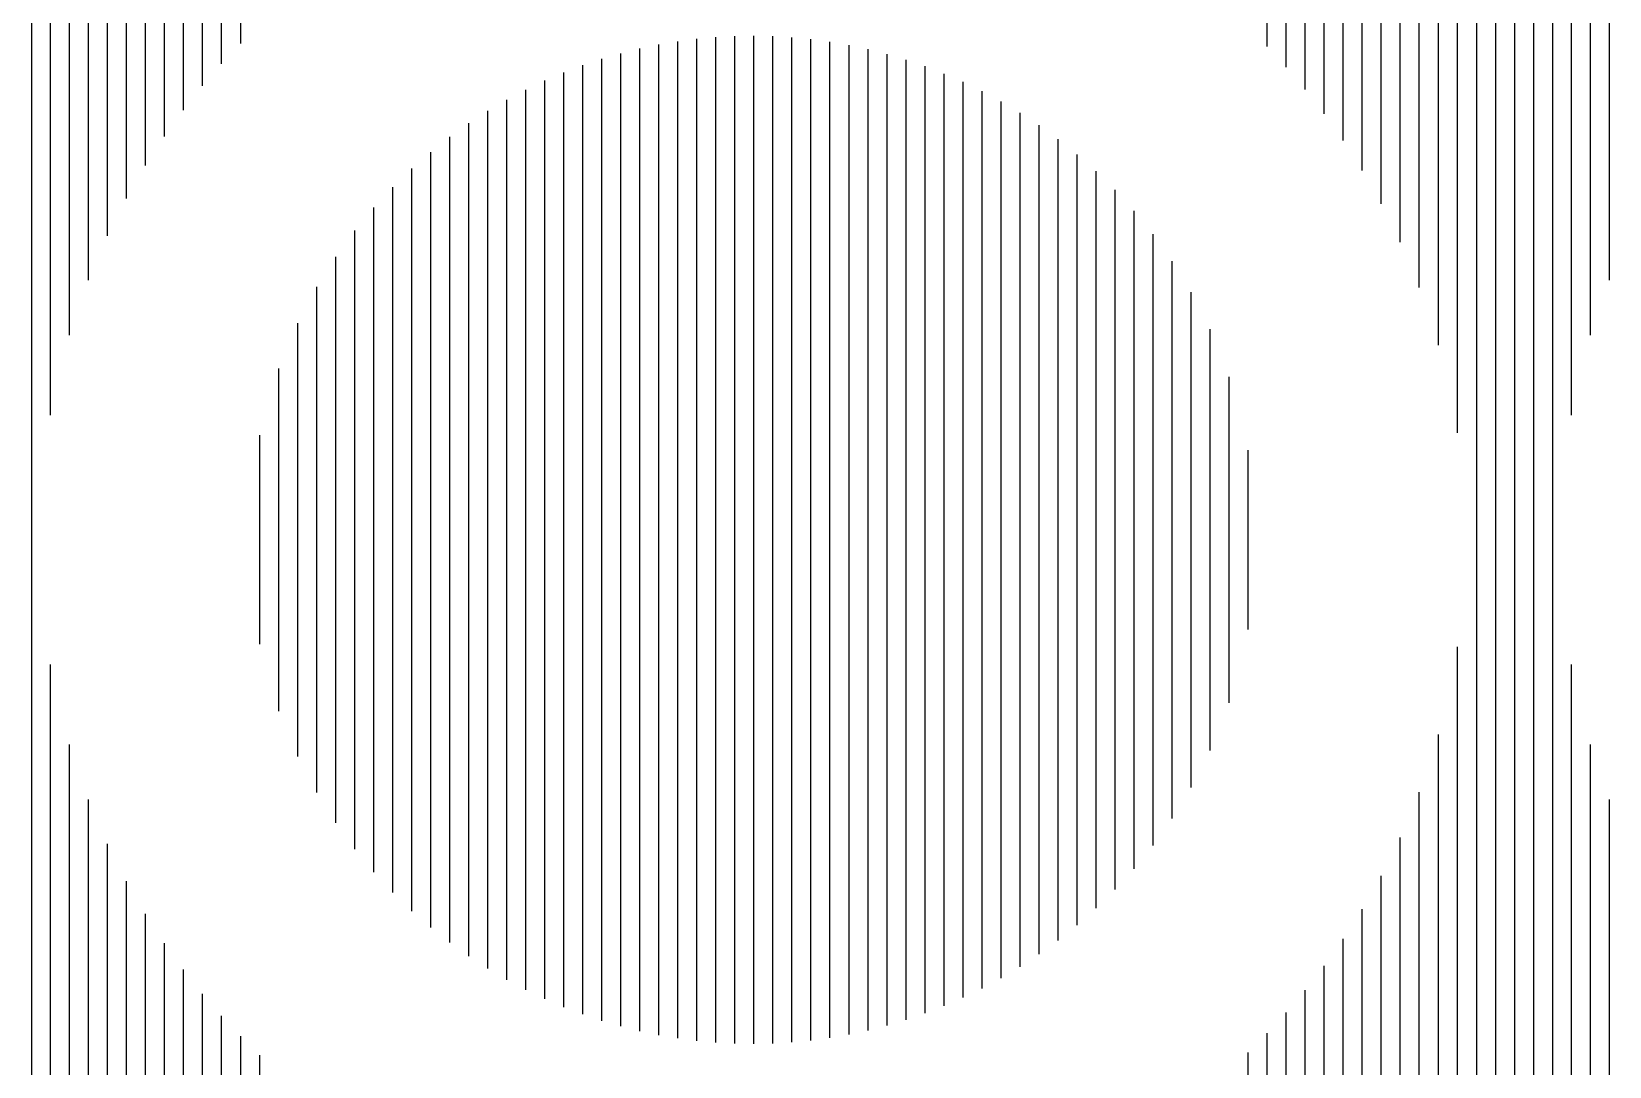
# Model space of a CAD drawing. Header units: millimetres. Extents: x -155 to -21, y -38 to 37.
# Drawn here: x -54.12 to -37.52, y -16.44 to -5.55 of the extents above; entities that cross this region are included whole.
import ezdxf

# ---------------------------------------------------------------- set-up
doc = ezdxf.new("R2010")
doc.units = ezdxf.units.MM
doc.layers.add('Layer 06', color=172, linetype='Continuous', true_color=0x0000bf)

msp = doc.modelspace()

# ---------------------------------------------------------------- linework, layer by layer
at = {"layer": 'Layer 06'}
for points in [[(-54.124, 13.156), (-54.124, -37.799)], [(-53.924, -9.59), (-53.924, 13.156)], [(-53.724, -8.748), (-53.724, 13.156)], [(-53.524, -8.168), (-53.524, 13.156)], [(-53.324, -7.704), (-53.324, 13.156)], [(-53.124, -7.31), (-53.124, 13.156)], [(-52.924, -6.965), (-52.924, 13.156)], [(-52.724, -6.657), (-52.724, 13.156)], [(-52.524, -6.38), (-52.524, 13.156)], [(-52.324, -6.126), (-52.324, 13.156)], [(-52.124, -5.894), (-52.124, 13.156)], [(-51.924, -5.679), (-51.924, 13.156)], [(-41.124, -5.711), (-41.124, 13.156)], [(-41.124, -5.711), (-41.124, 13.156)], [(-40.924, -5.928), (-40.924, 13.156)], [(-40.924, -5.928), (-40.924, 13.156)], [(-40.724, -6.164), (-40.724, 13.156)], [(-40.724, -6.164), (-40.724, 13.156)], [(-40.524, -6.42), (-40.524, 13.156)], [(-40.524, -6.42), (-40.524, 13.156)], [(-40.324, -6.702), (-40.324, 13.156)], [(-40.324, -6.702), (-40.324, 13.156)], [(-40.124, -7.015), (-40.124, 13.156)], [(-40.124, -7.015), (-40.124, 13.156)], [(-40.124, -7.015), (-40.124, 13.156)], [(-39.924, -7.366), (-39.924, 13.156)], [(-39.924, -7.366), (-39.924, 13.156)], [(-39.924, -7.366), (-39.924, 13.156)], [(-39.724, -7.769), (-39.724, 13.156)], [(-39.724, -7.769), (-39.724, 13.156)], [(-39.724, -7.769), (-39.724, 13.156)], [(-39.524, -8.247), (-39.524, 13.156)], [(-39.524, -8.247), (-39.524, 13.156)], [(-39.524, -8.247), (-39.524, 13.156)], [(-39.324, -8.853), (-39.324, 13.156)], [(-39.324, -8.853), (-39.324, 13.156)], [(-39.324, -8.853), (-39.324, 13.156)], [(-39.124, -9.776), (-39.124, 13.156)], [(-39.124, -9.776), (-39.124, 13.156)], [(-39.124, -9.776), (-39.124, 13.156)], [(-38.924, 13.156), (-38.924, -37.799)], [(-38.924, 13.156), (-38.924, -37.799)], [(-38.924, 13.156), (-38.924, -37.799)], [(-38.724, 13.156), (-38.724, -37.799)], [(-38.724, 13.156), (-38.724, -37.799)], [(-38.724, 13.156), (-38.724, -37.799)], [(-38.524, 13.156), (-38.524, -37.799)], [(-38.524, 13.156), (-38.524, -37.799)], [(-38.524, 13.156), (-38.524, -37.799)], [(-38.324, 13.156), (-38.324, -37.799)], [(-38.324, 13.156), (-38.324, -37.799)], [(-38.324, 13.156), (-38.324, -37.799)], [(-38.124, 13.156), (-38.124, -37.799)], [(-38.124, 13.156), (-38.124, -37.799)], [(-38.124, 13.156), (-38.124, -37.799)], [(-37.924, -9.59), (-37.924, 13.156)], [(-37.924, -9.59), (-37.924, 13.156)], [(-37.924, -9.59), (-37.924, 13.156)], [(-37.924, -9.59), (-37.924, 13.156)], [(-37.724, -8.748), (-37.724, 13.156)], [(-37.724, -8.748), (-37.724, 13.156)], [(-37.724, -8.748), (-37.724, 13.156)], [(-37.724, -8.748), (-37.724, 13.156)], [(-37.524, -8.168), (-37.524, 13.156)], [(-37.524, -8.168), (-37.524, 13.156)], [(-37.524, -8.168), (-37.524, 13.156)], [(-37.524, -8.168), (-37.524, 13.156)], [(-41.124, -5.711), (-41.124, -0.43)], [(-41.124, -5.711), (-41.124, -0.43)], [(-40.924, -5.928), (-40.924, -0.43)], [(-40.924, -5.928), (-40.924, -0.43)], [(-40.724, -6.164), (-40.724, -0.43)], [(-40.724, -6.164), (-40.724, -0.43)], [(-40.524, -6.42), (-40.524, -0.43)], [(-40.524, -6.42), (-40.524, -0.43)], [(-40.324, -6.702), (-40.324, -0.43)], [(-40.124, -7.015), (-40.124, -0.43)], [(-39.924, -7.366), (-39.924, -0.43)], [(-39.724, -7.769), (-39.724, -0.43)], [(-39.524, -8.247), (-39.524, -0.43)], [(-39.324, -8.853), (-39.324, -0.43)], [(-39.124, -9.776), (-39.124, -0.43)], [(-38.924, -0.43), (-38.924, -37.799)], [(-38.724, -0.43), (-38.724, -37.799)], [(-38.524, -0.43), (-38.524, -37.799)], [(-38.324, -0.43), (-38.324, -37.799)], [(-38.124, -0.43), (-38.124, -37.799)], [(-54.124, -1.522), (-54.124, -37.799)], [(-54.124, -1.522), (-54.124, -37.799)], [(-54.124, -1.522), (-54.124, -37.799)], [(-54.124, -1.522), (-54.124, -37.799)], [(-54.124, -1.522), (-54.124, -37.799)], [(-54.124, -1.522), (-54.124, -37.799)], [(-54.124, -1.522), (-54.124, -37.799)], [(-53.924, -9.59), (-53.924, -1.522)], [(-53.924, -9.59), (-53.924, -1.522)], [(-53.924, -9.59), (-53.924, -1.522)], [(-53.924, -9.59), (-53.924, -1.522)], [(-53.924, -9.59), (-53.924, -1.522)], [(-53.924, -9.59), (-53.924, -1.522)], [(-53.924, -9.59), (-53.924, -1.522)], [(-53.724, -8.748), (-53.724, -1.522)], [(-53.724, -8.748), (-53.724, -1.522)], [(-53.724, -8.748), (-53.724, -1.522)], [(-53.724, -8.748), (-53.724, -1.522)], [(-53.724, -8.748), (-53.724, -1.522)], [(-53.724, -8.748), (-53.724, -1.522)], [(-53.724, -8.748), (-53.724, -1.522)], [(-53.524, -8.168), (-53.524, -1.522)], [(-53.524, -8.168), (-53.524, -1.522)], [(-53.524, -8.168), (-53.524, -1.522)], [(-53.524, -8.168), (-53.524, -1.522)], [(-53.524, -8.168), (-53.524, -1.522)], [(-53.524, -8.168), (-53.524, -1.522)], [(-53.524, -8.168), (-53.524, -1.522)], [(-53.324, -7.704), (-53.324, -1.522)], [(-53.324, -7.704), (-53.324, -1.522)], [(-53.324, -7.704), (-53.324, -1.522)], [(-53.324, -7.704), (-53.324, -1.522)], [(-53.324, -7.704), (-53.324, -1.522)], [(-53.324, -7.704), (-53.324, -1.522)], [(-53.324, -7.704), (-53.324, -1.522)], [(-53.124, -7.31), (-53.124, -1.522)], [(-53.124, -7.31), (-53.124, -1.522)], [(-53.124, -7.31), (-53.124, -1.522)], [(-53.124, -7.31), (-53.124, -1.522)], [(-53.124, -7.31), (-53.124, -1.522)], [(-53.124, -7.31), (-53.124, -1.522)], [(-53.124, -7.31), (-53.124, -1.522)], [(-52.924, -6.965), (-52.924, -1.522)], [(-52.924, -6.965), (-52.924, -1.522)], [(-52.924, -6.965), (-52.924, -1.522)], [(-52.924, -6.965), (-52.924, -1.522)], [(-52.924, -6.965), (-52.924, -1.522)], [(-52.924, -6.965), (-52.924, -1.522)], [(-52.924, -6.965), (-52.924, -1.522)], [(-52.724, -6.657), (-52.724, -1.522)], [(-52.724, -6.657), (-52.724, -1.522)], [(-52.724, -6.657), (-52.724, -1.522)], [(-52.724, -6.657), (-52.724, -1.522)], [(-52.724, -6.657), (-52.724, -1.522)], [(-52.724, -6.657), (-52.724, -1.522)], [(-52.724, -6.657), (-52.724, -1.522)], [(-52.524, -6.38), (-52.524, -1.522)], [(-52.524, -6.38), (-52.524, -1.522)], [(-52.524, -6.38), (-52.524, -1.522)], [(-52.524, -6.38), (-52.524, -1.522)], [(-52.524, -6.38), (-52.524, -1.522)], [(-52.524, -6.38), (-52.524, -1.522)], [(-52.524, -6.38), (-52.524, -1.522)], [(-52.324, -6.126), (-52.324, -1.522)], [(-52.324, -6.126), (-52.324, -1.522)], [(-52.324, -6.126), (-52.324, -1.522)], [(-52.324, -6.126), (-52.324, -1.522)], [(-52.324, -6.126), (-52.324, -1.522)], [(-52.324, -6.126), (-52.324, -1.522)], [(-52.324, -6.126), (-52.324, -1.522)], [(-52.124, -5.894), (-52.124, -1.522)], [(-52.124, -5.894), (-52.124, -1.522)], [(-52.124, -5.894), (-52.124, -1.522)], [(-52.124, -5.894), (-52.124, -1.522)], [(-52.124, -5.894), (-52.124, -1.522)], [(-52.124, -5.894), (-52.124, -1.522)], [(-52.124, -5.894), (-52.124, -1.522)], [(-51.924, -5.679), (-51.924, -1.522)], [(-51.924, -5.679), (-51.924, -1.522)], [(-51.924, -5.679), (-51.924, -1.522)], [(-51.924, -5.679), (-51.924, -1.522)], [(-51.924, -5.679), (-51.924, -1.522)], [(-51.924, -5.679), (-51.924, -1.522)], [(-51.924, -5.679), (-51.924, -1.522)], [(-41.124, -5.711), (-41.124, -1.522)], [(-41.124, -5.711), (-41.124, -1.522)], [(-41.124, -5.711), (-41.124, -1.522)], [(-41.124, -5.711), (-41.124, -1.522)], [(-40.924, -5.928), (-40.924, -1.522)], [(-40.924, -5.928), (-40.924, -1.522)], [(-40.924, -5.928), (-40.924, -1.522)], [(-40.924, -5.928), (-40.924, -1.522)], [(-40.724, -6.164), (-40.724, -1.522)], [(-40.724, -6.164), (-40.724, -1.522)], [(-40.724, -6.164), (-40.724, -1.522)], [(-40.724, -6.164), (-40.724, -1.522)], [(-40.524, -6.42), (-40.524, -1.522)], [(-40.524, -6.42), (-40.524, -1.522)], [(-40.524, -6.42), (-40.524, -1.522)], [(-40.524, -6.42), (-40.524, -1.522)], [(-40.324, -6.702), (-40.324, -1.522)], [(-40.324, -6.702), (-40.324, -1.522)], [(-40.324, -6.702), (-40.324, -1.522)], [(-40.324, -6.702), (-40.324, -1.522)], [(-40.124, -7.015), (-40.124, -1.522)], [(-40.124, -7.015), (-40.124, -1.522)], [(-40.124, -7.015), (-40.124, -1.522)], [(-40.124, -7.015), (-40.124, -1.522)], [(-39.924, -7.366), (-39.924, -1.522)], [(-39.924, -7.366), (-39.924, -1.522)], [(-39.924, -7.366), (-39.924, -1.522)], [(-39.924, -7.366), (-39.924, -1.522)], [(-39.724, -7.769), (-39.724, -1.522)], [(-39.724, -7.769), (-39.724, -1.522)], [(-39.724, -7.769), (-39.724, -1.522)], [(-39.724, -7.769), (-39.724, -1.522)], [(-39.524, -8.247), (-39.524, -1.522)], [(-39.524, -8.247), (-39.524, -1.522)], [(-39.524, -8.247), (-39.524, -1.522)], [(-39.524, -8.247), (-39.524, -1.522)], [(-39.324, -8.853), (-39.324, -1.522)], [(-39.324, -8.853), (-39.324, -1.522)], [(-39.324, -8.853), (-39.324, -1.522)], [(-39.324, -8.853), (-39.324, -1.522)], [(-39.124, -9.776), (-39.124, -1.522)], [(-39.124, -9.776), (-39.124, -1.522)], [(-39.124, -9.776), (-39.124, -1.522)], [(-39.124, -9.776), (-39.124, -1.522)], [(-38.924, -1.522), (-38.924, -37.799)], [(-38.924, -1.522), (-38.924, -37.799)], [(-38.924, -1.522), (-38.924, -37.799)], [(-38.924, -1.522), (-38.924, -37.799)], [(-38.724, -1.522), (-38.724, -37.799)], [(-38.724, -1.522), (-38.724, -37.799)], [(-38.724, -1.522), (-38.724, -37.799)], [(-38.724, -1.522), (-38.724, -37.799)], [(-38.524, -1.522), (-38.524, -37.799)], [(-38.524, -1.522), (-38.524, -37.799)], [(-38.524, -1.522), (-38.524, -37.799)], [(-38.524, -1.522), (-38.524, -37.799)], [(-38.324, -1.522), (-38.324, -37.799)], [(-38.324, -1.522), (-38.324, -37.799)], [(-38.324, -1.522), (-38.324, -37.799)], [(-38.324, -1.522), (-38.324, -37.799)], [(-38.124, -1.522), (-38.124, -37.799)], [(-38.124, -1.522), (-38.124, -37.799)], [(-38.124, -1.522), (-38.124, -37.799)], [(-38.124, -1.522), (-38.124, -37.799)], [(-37.924, -9.59), (-37.924, -1.522)], [(-37.924, -9.59), (-37.924, -1.522)], [(-37.924, -9.59), (-37.924, -1.522)], [(-37.924, -9.59), (-37.924, -1.522)], [(-37.724, -8.748), (-37.724, -1.522)], [(-37.724, -8.748), (-37.724, -1.522)], [(-37.724, -8.748), (-37.724, -1.522)], [(-37.724, -8.748), (-37.724, -1.522)], [(-37.524, -8.168), (-37.524, -1.522)], [(-37.524, -8.168), (-37.524, -1.522)], [(-37.524, -8.168), (-37.524, -1.522)], [(-37.524, -8.168), (-37.524, -1.522)], [(-47.124, -16.168), (-47.124, -5.632)], [(-47.124, -16.168), (-47.124, -5.632)], [(-47.124, -16.168), (-47.124, -5.632)], [(-47.124, -16.168), (-47.124, -5.632)], [(-47.124, -16.168), (-47.124, -5.632)], [(-47.124, -16.168), (-47.124, -5.632)], [(-47.124, -16.168), (-47.124, -5.632)], [(-47.124, -16.168), (-47.124, -5.632)], [(-46.924, -16.186), (-46.924, -5.614)], [(-46.924, -16.186), (-46.924, -5.614)], [(-46.924, -16.186), (-46.924, -5.614)], [(-46.924, -16.186), (-46.924, -5.614)], [(-46.924, -16.186), (-46.924, -5.614)], [(-46.924, -16.186), (-46.924, -5.614)], [(-46.924, -16.186), (-46.924, -5.614)], [(-46.924, -16.186), (-46.924, -5.614)], [(-46.724, -16.197), (-46.724, -5.603)], [(-46.724, -16.197), (-46.724, -5.603)], [(-46.724, -16.197), (-46.724, -5.603)], [(-46.724, -16.197), (-46.724, -5.603)], [(-46.724, -16.197), (-46.724, -5.603)], [(-46.724, -16.197), (-46.724, -5.603)], [(-46.724, -16.197), (-46.724, -5.603)], [(-46.724, -16.197), (-46.724, -5.603)], [(-46.524, -16.2), (-46.524, -5.6)], [(-46.524, -16.2), (-46.524, -5.6)], [(-46.524, -16.2), (-46.524, -5.6)], [(-46.524, -16.2), (-46.524, -5.6)], [(-46.524, -16.2), (-46.524, -5.6)], [(-46.524, -16.2), (-46.524, -5.6)], [(-46.524, -16.2), (-46.524, -5.6)], [(-46.524, -16.2), (-46.524, -5.6)], [(-46.324, -16.196), (-46.324, -5.604)], [(-46.324, -16.196), (-46.324, -5.604)], [(-46.324, -16.196), (-46.324, -5.604)], [(-46.324, -16.196), (-46.324, -5.604)], [(-46.324, -16.196), (-46.324, -5.604)], [(-46.324, -16.196), (-46.324, -5.604)], [(-46.324, -16.196), (-46.324, -5.604)], [(-46.324, -16.196), (-46.324, -5.604)], [(-46.124, -16.184), (-46.124, -5.616)], [(-46.124, -16.184), (-46.124, -5.616)], [(-46.124, -16.184), (-46.124, -5.616)], [(-46.124, -16.184), (-46.124, -5.616)], [(-46.124, -16.184), (-46.124, -5.616)], [(-46.124, -16.184), (-46.124, -5.616)], [(-46.124, -16.184), (-46.124, -5.616)], [(-46.124, -16.184), (-46.124, -5.616)], [(-45.924, -16.164), (-45.924, -5.636)], [(-45.924, -16.164), (-45.924, -5.636)], [(-45.924, -16.164), (-45.924, -5.636)], [(-45.924, -16.164), (-45.924, -5.636)], [(-45.924, -16.164), (-45.924, -5.636)], [(-45.924, -16.164), (-45.924, -5.636)], [(-45.924, -16.164), (-45.924, -5.636)], [(-45.924, -16.164), (-45.924, -5.636)], [(-47.924, -16.016), (-47.924, -5.784)], [(-47.924, -16.016), (-47.924, -5.784)], [(-47.924, -16.016), (-47.924, -5.784)], [(-47.924, -16.016), (-47.924, -5.784)], [(-47.924, -16.016), (-47.924, -5.784)], [(-47.924, -16.016), (-47.924, -5.784)], [(-47.924, -16.016), (-47.924, -5.784)], [(-47.924, -16.016), (-47.924, -5.784)], [(-47.724, -16.066), (-47.724, -5.734)], [(-47.724, -16.066), (-47.724, -5.734)], [(-47.724, -16.066), (-47.724, -5.734)], [(-47.724, -16.066), (-47.724, -5.734)], [(-47.724, -16.066), (-47.724, -5.734)], [(-47.724, -16.066), (-47.724, -5.734)], [(-47.724, -16.066), (-47.724, -5.734)], [(-47.724, -16.066), (-47.724, -5.734)], [(-47.524, -16.108), (-47.524, -5.692)], [(-47.524, -16.108), (-47.524, -5.692)], [(-47.524, -16.108), (-47.524, -5.692)], [(-47.524, -16.108), (-47.524, -5.692)], [(-47.524, -16.108), (-47.524, -5.692)], [(-47.524, -16.108), (-47.524, -5.692)], [(-47.524, -16.108), (-47.524, -5.692)], [(-47.524, -16.108), (-47.524, -5.692)], [(-47.324, -16.142), (-47.324, -5.658)], [(-47.324, -16.142), (-47.324, -5.658)], [(-47.324, -16.142), (-47.324, -5.658)], [(-47.324, -16.142), (-47.324, -5.658)], [(-47.324, -16.142), (-47.324, -5.658)], [(-47.324, -16.142), (-47.324, -5.658)], [(-47.324, -16.142), (-47.324, -5.658)], [(-47.324, -16.142), (-47.324, -5.658)], [(-45.724, -16.137), (-45.724, -5.663)], [(-45.724, -16.137), (-45.724, -5.663)], [(-45.724, -16.137), (-45.724, -5.663)], [(-45.724, -16.137), (-45.724, -5.663)], [(-45.724, -16.137), (-45.724, -5.663)], [(-45.724, -16.137), (-45.724, -5.663)], [(-45.724, -16.137), (-45.724, -5.663)], [(-45.724, -16.137), (-45.724, -5.663)], [(-45.524, -16.102), (-45.524, -5.698)], [(-45.524, -16.102), (-45.524, -5.698)], [(-45.524, -16.102), (-45.524, -5.698)], [(-45.524, -16.102), (-45.524, -5.698)], [(-45.524, -16.102), (-45.524, -5.698)], [(-45.524, -16.102), (-45.524, -5.698)], [(-45.524, -16.102), (-45.524, -5.698)], [(-45.524, -16.102), (-45.524, -5.698)], [(-45.324, -16.059), (-45.324, -5.741)], [(-45.324, -16.059), (-45.324, -5.741)], [(-45.324, -16.059), (-45.324, -5.741)], [(-45.324, -16.059), (-45.324, -5.741)], [(-45.324, -16.059), (-45.324, -5.741)], [(-45.324, -16.059), (-45.324, -5.741)], [(-45.324, -16.059), (-45.324, -5.741)], [(-45.324, -16.059), (-45.324, -5.741)], [(-45.124, -16.007), (-45.124, -5.792)], [(-45.124, -16.007), (-45.124, -5.792)], [(-45.124, -16.007), (-45.124, -5.792)], [(-45.124, -16.007), (-45.124, -5.792)], [(-45.124, -16.007), (-45.124, -5.792)], [(-45.124, -16.007), (-45.124, -5.792)], [(-45.124, -16.007), (-45.124, -5.792)], [(-45.124, -16.007), (-45.124, -5.792)], [(-48.324, -15.89), (-48.324, -5.909)], [(-48.324, -15.89), (-48.324, -5.909)], [(-48.324, -15.89), (-48.324, -5.909)], [(-48.324, -15.89), (-48.324, -5.909)], [(-48.324, -15.89), (-48.324, -5.909)], [(-48.324, -15.89), (-48.324, -5.909)], [(-48.324, -15.89), (-48.324, -5.909)], [(-48.324, -15.89), (-48.324, -5.909)], [(-48.124, -15.957), (-48.124, -5.842)], [(-48.124, -15.957), (-48.124, -5.842)], [(-48.124, -15.957), (-48.124, -5.842)], [(-48.124, -15.957), (-48.124, -5.842)], [(-48.124, -15.957), (-48.124, -5.842)], [(-48.124, -15.957), (-48.124, -5.842)], [(-48.124, -15.957), (-48.124, -5.842)], [(-48.124, -15.957), (-48.124, -5.842)], [(-44.924, -15.948), (-44.924, -5.852)], [(-44.924, -15.948), (-44.924, -5.852)], [(-44.924, -15.948), (-44.924, -5.852)], [(-44.924, -15.948), (-44.924, -5.852)], [(-44.924, -15.948), (-44.924, -5.852)], [(-44.924, -15.948), (-44.924, -5.852)], [(-44.924, -15.948), (-44.924, -5.852)], [(-44.924, -15.948), (-44.924, -5.852)], [(-44.724, -15.879), (-44.724, -5.92)], [(-44.724, -15.879), (-44.724, -5.92)], [(-44.724, -15.879), (-44.724, -5.92)], [(-44.724, -15.879), (-44.724, -5.92)], [(-44.724, -15.879), (-44.724, -5.92)], [(-44.724, -15.879), (-44.724, -5.92)], [(-44.724, -15.879), (-44.724, -5.92)], [(-44.724, -15.879), (-44.724, -5.92)], [(-48.724, -15.729), (-48.724, -6.071)], [(-48.724, -15.729), (-48.724, -6.071)], [(-48.724, -15.729), (-48.724, -6.071)], [(-48.724, -15.729), (-48.724, -6.071)], [(-48.724, -15.729), (-48.724, -6.071)], [(-48.724, -15.729), (-48.724, -6.071)], [(-48.724, -15.729), (-48.724, -6.071)], [(-48.724, -15.729), (-48.724, -6.071)], [(-48.524, -15.814), (-48.524, -5.986)], [(-48.524, -15.814), (-48.524, -5.986)], [(-48.524, -15.814), (-48.524, -5.986)], [(-48.524, -15.814), (-48.524, -5.986)], [(-48.524, -15.814), (-48.524, -5.986)], [(-48.524, -15.814), (-48.524, -5.986)], [(-48.524, -15.814), (-48.524, -5.986)], [(-48.524, -15.814), (-48.524, -5.986)], [(-44.524, -15.802), (-44.524, -5.998)], [(-44.524, -15.802), (-44.524, -5.998)], [(-44.524, -15.802), (-44.524, -5.998)], [(-44.524, -15.802), (-44.524, -5.998)], [(-44.524, -15.802), (-44.524, -5.998)], [(-44.524, -15.802), (-44.524, -5.998)], [(-44.524, -15.802), (-44.524, -5.998)], [(-44.524, -15.802), (-44.524, -5.998)], [(-44.324, -15.715), (-44.324, -6.085)], [(-44.324, -15.715), (-44.324, -6.085)], [(-44.324, -15.715), (-44.324, -6.085)], [(-44.324, -15.715), (-44.324, -6.085)], [(-44.324, -15.715), (-44.324, -6.085)], [(-44.324, -15.715), (-44.324, -6.085)], [(-44.324, -15.715), (-44.324, -6.085)], [(-44.324, -15.715), (-44.324, -6.085)], [(-49.124, -15.527), (-49.124, -6.273)], [(-49.124, -15.527), (-49.124, -6.273)], [(-49.124, -15.527), (-49.124, -6.273)], [(-49.124, -15.527), (-49.124, -6.273)], [(-49.124, -15.527), (-49.124, -6.273)], [(-49.124, -15.527), (-49.124, -6.273)], [(-49.124, -15.527), (-49.124, -6.273)], [(-49.124, -15.527), (-49.124, -6.273)], [(-48.924, -15.633), (-48.924, -6.167)], [(-48.924, -15.633), (-48.924, -6.167)], [(-48.924, -15.633), (-48.924, -6.167)], [(-48.924, -15.633), (-48.924, -6.167)], [(-48.924, -15.633), (-48.924, -6.167)], [(-48.924, -15.633), (-48.924, -6.167)], [(-48.924, -15.633), (-48.924, -6.167)], [(-48.924, -15.633), (-48.924, -6.167)], [(-44.124, -15.618), (-44.124, -6.182)], [(-44.124, -15.618), (-44.124, -6.182)], [(-44.124, -15.618), (-44.124, -6.182)], [(-44.124, -15.618), (-44.124, -6.182)], [(-44.124, -15.618), (-44.124, -6.182)], [(-44.124, -15.618), (-44.124, -6.182)], [(-44.124, -15.618), (-44.124, -6.182)], [(-44.124, -15.618), (-44.124, -6.182)], [(-43.924, -15.51), (-43.924, -6.29)], [(-43.924, -15.51), (-43.924, -6.29)], [(-43.924, -15.51), (-43.924, -6.29)], [(-43.924, -15.51), (-43.924, -6.29)], [(-43.924, -15.51), (-43.924, -6.29)], [(-43.924, -15.51), (-43.924, -6.29)], [(-43.924, -15.51), (-43.924, -6.29)], [(-43.924, -15.51), (-43.924, -6.29)], [(-49.324, -15.409), (-49.324, -6.39)], [(-49.324, -15.409), (-49.324, -6.39)], [(-49.324, -15.409), (-49.324, -6.39)], [(-49.324, -15.409), (-49.324, -6.39)], [(-49.324, -15.409), (-49.324, -6.39)], [(-49.324, -15.409), (-49.324, -6.39)], [(-49.324, -15.409), (-49.324, -6.39)], [(-49.324, -15.409), (-49.324, -6.39)], [(-43.724, -15.39), (-43.724, -6.409)], [(-43.724, -15.39), (-43.724, -6.409)], [(-43.724, -15.39), (-43.724, -6.409)], [(-43.724, -15.39), (-43.724, -6.409)], [(-43.724, -15.39), (-43.724, -6.409)], [(-43.724, -15.39), (-43.724, -6.409)], [(-43.724, -15.39), (-43.724, -6.409)], [(-43.724, -15.39), (-43.724, -6.409)], [(-49.524, -15.28), (-49.524, -6.52)], [(-49.524, -15.28), (-49.524, -6.52)], [(-49.524, -15.28), (-49.524, -6.52)], [(-49.524, -15.28), (-49.524, -6.52)], [(-49.524, -15.28), (-49.524, -6.52)], [(-49.524, -15.28), (-49.524, -6.52)], [(-49.524, -15.28), (-49.524, -6.52)], [(-49.524, -15.28), (-49.524, -6.52)], [(-43.524, -15.259), (-43.524, -6.541)], [(-43.524, -15.259), (-43.524, -6.541)], [(-43.524, -15.259), (-43.524, -6.541)], [(-43.524, -15.259), (-43.524, -6.541)], [(-43.524, -15.259), (-43.524, -6.541)], [(-43.524, -15.259), (-43.524, -6.541)], [(-43.524, -15.259), (-43.524, -6.541)], [(-43.524, -15.259), (-43.524, -6.541)], [(-49.724, -15.136), (-49.724, -6.663)], [(-49.724, -15.136), (-49.724, -6.663)], [(-49.724, -15.136), (-49.724, -6.663)], [(-49.724, -15.136), (-49.724, -6.663)], [(-49.724, -15.136), (-49.724, -6.663)], [(-49.724, -15.136), (-49.724, -6.663)], [(-49.724, -15.136), (-49.724, -6.663)], [(-49.724, -15.136), (-49.724, -6.663)], [(-43.324, -15.113), (-43.324, -6.687)], [(-43.324, -15.113), (-43.324, -6.687)], [(-43.324, -15.113), (-43.324, -6.687)], [(-43.324, -15.113), (-43.324, -6.687)], [(-43.324, -15.113), (-43.324, -6.687)], [(-43.324, -15.113), (-43.324, -6.687)], [(-43.324, -15.113), (-43.324, -6.687)], [(-43.324, -15.113), (-43.324, -6.687)], [(-49.924, -14.978), (-49.924, -6.822)], [(-49.924, -14.978), (-49.924, -6.822)], [(-49.924, -14.978), (-49.924, -6.822)], [(-49.924, -14.978), (-49.924, -6.822)], [(-49.924, -14.978), (-49.924, -6.822)], [(-49.924, -14.978), (-49.924, -6.822)], [(-49.924, -14.978), (-49.924, -6.822)], [(-49.924, -14.978), (-49.924, -6.822)], [(-43.124, -14.953), (-43.124, -6.847)], [(-43.124, -14.953), (-43.124, -6.847)], [(-43.124, -14.953), (-43.124, -6.847)], [(-43.124, -14.953), (-43.124, -6.847)], [(-43.124, -14.953), (-43.124, -6.847)], [(-43.124, -14.953), (-43.124, -6.847)], [(-43.124, -14.953), (-43.124, -6.847)], [(-43.124, -14.953), (-43.124, -6.847)], [(-50.124, -14.804), (-50.124, -6.996)], [(-50.124, -14.804), (-50.124, -6.996)], [(-50.124, -14.804), (-50.124, -6.996)], [(-50.124, -14.804), (-50.124, -6.996)], [(-50.124, -14.804), (-50.124, -6.996)], [(-50.124, -14.804), (-50.124, -6.996)], [(-50.124, -14.804), (-50.124, -6.996)], [(-50.124, -14.804), (-50.124, -6.996)], [(-42.924, -14.775), (-42.924, -7.024)], [(-42.924, -14.775), (-42.924, -7.024)], [(-42.924, -14.775), (-42.924, -7.024)], [(-42.924, -14.775), (-42.924, -7.024)], [(-42.924, -14.775), (-42.924, -7.024)], [(-42.924, -14.775), (-42.924, -7.024)], [(-42.924, -14.775), (-42.924, -7.024)], [(-42.924, -14.775), (-42.924, -7.024)], [(-50.324, -14.61), (-50.324, -7.19)], [(-50.324, -14.61), (-50.324, -7.19)], [(-50.324, -14.61), (-50.324, -7.19)], [(-50.324, -14.61), (-50.324, -7.19)], [(-50.324, -14.61), (-50.324, -7.19)], [(-50.324, -14.61), (-50.324, -7.19)], [(-50.324, -14.61), (-50.324, -7.19)], [(-50.324, -14.61), (-50.324, -7.19)], [(-42.724, -14.579), (-42.724, -7.221)], [(-42.724, -14.579), (-42.724, -7.221)], [(-42.724, -14.579), (-42.724, -7.221)], [(-42.724, -14.579), (-42.724, -7.221)], [(-42.724, -14.579), (-42.724, -7.221)], [(-42.724, -14.579), (-42.724, -7.221)], [(-42.724, -14.579), (-42.724, -7.221)], [(-42.724, -14.579), (-42.724, -7.221)], [(-50.524, -14.394), (-50.524, -7.405)], [(-50.524, -14.394), (-50.524, -7.405)], [(-50.524, -14.394), (-50.524, -7.405)], [(-50.524, -14.394), (-50.524, -7.405)], [(-50.524, -14.394), (-50.524, -7.405)], [(-50.524, -14.394), (-50.524, -7.405)], [(-50.524, -14.394), (-50.524, -7.405)], [(-50.524, -14.394), (-50.524, -7.405)], [(-42.524, -14.359), (-42.524, -7.44)], [(-42.524, -14.359), (-42.524, -7.44)], [(-42.524, -14.359), (-42.524, -7.44)], [(-42.524, -14.359), (-42.524, -7.44)], [(-42.524, -14.359), (-42.524, -7.44)], [(-42.524, -14.359), (-42.524, -7.44)], [(-42.524, -14.359), (-42.524, -7.44)], [(-42.524, -14.359), (-42.524, -7.44)], [(-50.724, -14.152), (-50.724, -7.648)], [(-50.724, -14.152), (-50.724, -7.648)], [(-50.724, -14.152), (-50.724, -7.648)], [(-50.724, -14.152), (-50.724, -7.648)], [(-50.724, -14.152), (-50.724, -7.648)], [(-50.724, -14.152), (-50.724, -7.648)], [(-50.724, -14.152), (-50.724, -7.648)], [(-50.724, -14.152), (-50.724, -7.648)], [(-42.324, -14.113), (-42.324, -7.687)], [(-42.324, -14.113), (-42.324, -7.687)], [(-42.324, -14.113), (-42.324, -7.687)], [(-42.324, -14.113), (-42.324, -7.687)], [(-42.324, -14.113), (-42.324, -7.687)], [(-42.324, -14.113), (-42.324, -7.687)], [(-42.324, -14.113), (-42.324, -7.687)], [(-42.324, -14.113), (-42.324, -7.687)], [(-50.924, -13.877), (-50.924, -7.923)], [(-50.924, -13.877), (-50.924, -7.923)], [(-50.924, -13.877), (-50.924, -7.923)], [(-50.924, -13.877), (-50.924, -7.923)], [(-50.924, -13.877), (-50.924, -7.923)], [(-50.924, -13.877), (-50.924, -7.923)], [(-50.924, -13.877), (-50.924, -7.923)], [(-50.924, -13.877), (-50.924, -7.923)], [(-42.124, -13.832), (-42.124, -7.968)], [(-42.124, -13.832), (-42.124, -7.968)], [(-42.124, -13.832), (-42.124, -7.968)], [(-42.124, -13.832), (-42.124, -7.968)], [(-42.124, -13.832), (-42.124, -7.968)], [(-42.124, -13.832), (-42.124, -7.968)], [(-42.124, -13.832), (-42.124, -7.968)], [(-42.124, -13.832), (-42.124, -7.968)], [(-51.124, -13.559), (-51.124, -8.241)], [(-51.124, -13.559), (-51.124, -8.241)], [(-51.124, -13.559), (-51.124, -8.241)], [(-51.124, -13.559), (-51.124, -8.241)], [(-51.124, -13.559), (-51.124, -8.241)], [(-51.124, -13.559), (-51.124, -8.241)], [(-51.124, -13.559), (-51.124, -8.241)], [(-51.124, -13.559), (-51.124, -8.241)], [(-41.924, -13.506), (-41.924, -8.294)], [(-41.924, -13.506), (-41.924, -8.294)], [(-41.924, -13.506), (-41.924, -8.294)], [(-41.924, -13.506), (-41.924, -8.294)], [(-41.924, -13.506), (-41.924, -8.294)], [(-41.924, -13.506), (-41.924, -8.294)], [(-41.924, -13.506), (-41.924, -8.294)], [(-41.924, -13.506), (-41.924, -8.294)], [(-51.324, -13.179), (-51.324, -8.62)], [(-51.324, -13.179), (-51.324, -8.62)], [(-51.324, -13.179), (-51.324, -8.62)], [(-51.324, -13.179), (-51.324, -8.62)], [(-51.324, -13.179), (-51.324, -8.62)], [(-51.324, -13.179), (-51.324, -8.62)], [(-51.324, -13.179), (-51.324, -8.62)], [(-51.324, -13.179), (-51.324, -8.62)], [(-41.724, -13.114), (-41.724, -8.686)], [(-41.724, -13.114), (-41.724, -8.686)], [(-41.724, -13.114), (-41.724, -8.686)], [(-41.724, -13.114), (-41.724, -8.686)], [(-41.724, -13.114), (-41.724, -8.686)], [(-41.724, -13.114), (-41.724, -8.686)], [(-41.724, -13.114), (-41.724, -8.686)], [(-41.724, -13.114), (-41.724, -8.686)], [(-51.524, -12.701), (-51.524, -9.099)], [(-51.524, -12.701), (-51.524, -9.099)], [(-51.524, -12.701), (-51.524, -9.099)], [(-51.524, -12.701), (-51.524, -9.099)], [(-51.524, -12.701), (-51.524, -9.099)], [(-51.524, -12.701), (-51.524, -9.099)], [(-51.524, -12.701), (-51.524, -9.099)], [(-51.524, -12.701), (-51.524, -9.099)], [(-41.524, -12.614), (-41.524, -9.186)], [(-41.524, -12.614), (-41.524, -9.186)], [(-41.524, -12.614), (-41.524, -9.186)], [(-41.524, -12.614), (-41.524, -9.186)], [(-41.524, -12.614), (-41.524, -9.186)], [(-41.524, -12.614), (-41.524, -9.186)], [(-41.524, -12.614), (-41.524, -9.186)], [(-41.524, -12.614), (-41.524, -9.186)], [(-51.724, -11.999), (-51.724, -9.801)], [(-51.724, -11.999), (-51.724, -9.801)], [(-51.724, -11.999), (-51.724, -9.801)], [(-51.724, -11.999), (-51.724, -9.801)], [(-51.724, -11.999), (-51.724, -9.801)], [(-51.724, -11.999), (-51.724, -9.801)], [(-51.724, -11.999), (-51.724, -9.801)], [(-51.724, -11.999), (-51.724, -9.801)], [(-41.324, -11.844), (-41.324, -9.956)], [(-41.324, -11.844), (-41.324, -9.956)], [(-41.324, -11.844), (-41.324, -9.956)], [(-41.324, -11.844), (-41.324, -9.956)], [(-41.324, -11.844), (-41.324, -9.956)], [(-41.324, -11.844), (-41.324, -9.956)], [(-41.324, -11.844), (-41.324, -9.956)], [(-41.324, -11.844), (-41.324, -9.956)], [(-39.124, -26.094), (-39.124, -12.024)], [(-39.124, -26.094), (-39.124, -12.024)], [(-39.124, -26.094), (-39.124, -12.024)], [(-39.124, -26.094), (-39.124, -12.024)], [(-39.124, -26.094), (-39.124, -12.024)], [(-39.124, -26.094), (-39.124, -12.024)], [(-39.124, -26.094), (-39.124, -12.024)], [(-39.124, -26.094), (-39.124, -12.024)], [(-53.924, -25.909), (-53.924, -12.21)], [(-53.924, -25.909), (-53.924, -12.21)], [(-53.924, -25.909), (-53.924, -12.21)], [(-53.924, -25.909), (-53.924, -12.21)], [(-53.924, -25.909), (-53.924, -12.21)], [(-53.924, -25.909), (-53.924, -12.21)], [(-53.924, -25.909), (-53.924, -12.21)], [(-53.924, -25.909), (-53.924, -12.21)], [(-37.924, -25.909), (-37.924, -12.21)], [(-37.924, -25.909), (-37.924, -12.21)], [(-37.924, -25.909), (-37.924, -12.21)], [(-37.924, -25.909), (-37.924, -12.21)], [(-37.924, -25.909), (-37.924, -12.21)], [(-37.924, -25.909), (-37.924, -12.21)], [(-37.924, -25.909), (-37.924, -12.21)], [(-37.924, -25.909), (-37.924, -12.21)], [(-39.324, -25.172), (-39.324, -12.947)], [(-39.324, -25.172), (-39.324, -12.947)], [(-39.324, -25.172), (-39.324, -12.947)], [(-39.324, -25.172), (-39.324, -12.947)], [(-39.324, -25.172), (-39.324, -12.947)], [(-39.324, -25.172), (-39.324, -12.947)], [(-39.324, -25.172), (-39.324, -12.947)], [(-39.324, -25.172), (-39.324, -12.947)], [(-53.724, -25.067), (-53.724, -13.052)], [(-53.724, -25.067), (-53.724, -13.052)], [(-53.724, -25.067), (-53.724, -13.052)], [(-53.724, -25.067), (-53.724, -13.052)], [(-53.724, -25.067), (-53.724, -13.052)], [(-53.724, -25.067), (-53.724, -13.052)], [(-53.724, -25.067), (-53.724, -13.052)], [(-53.724, -25.067), (-53.724, -13.052)], [(-37.724, -25.067), (-37.724, -13.052)], [(-37.724, -25.067), (-37.724, -13.052)], [(-37.724, -25.067), (-37.724, -13.052)], [(-37.724, -25.067), (-37.724, -13.052)], [(-37.724, -25.067), (-37.724, -13.052)], [(-37.724, -25.067), (-37.724, -13.052)], [(-37.724, -25.067), (-37.724, -13.052)], [(-37.724, -25.067), (-37.724, -13.052)], [(-39.524, -24.566), (-39.524, -13.553)], [(-39.524, -24.566), (-39.524, -13.553)], [(-39.524, -24.566), (-39.524, -13.553)], [(-39.524, -24.566), (-39.524, -13.553)], [(-39.524, -24.566), (-39.524, -13.553)], [(-39.524, -24.566), (-39.524, -13.553)], [(-39.524, -24.566), (-39.524, -13.553)], [(-39.524, -24.566), (-39.524, -13.553)], [(-53.524, -24.487), (-53.524, -13.632)], [(-53.524, -24.487), (-53.524, -13.632)], [(-53.524, -24.487), (-53.524, -13.632)], [(-53.524, -24.487), (-53.524, -13.632)], [(-53.524, -24.487), (-53.524, -13.632)], [(-53.524, -24.487), (-53.524, -13.632)], [(-53.524, -24.487), (-53.524, -13.632)], [(-53.524, -24.487), (-53.524, -13.632)], [(-37.524, -24.487), (-37.524, -13.632)], [(-37.524, -24.487), (-37.524, -13.632)], [(-37.524, -24.487), (-37.524, -13.632)], [(-37.524, -24.487), (-37.524, -13.632)], [(-37.524, -24.487), (-37.524, -13.632)], [(-37.524, -24.487), (-37.524, -13.632)], [(-37.524, -24.487), (-37.524, -13.632)], [(-37.524, -24.487), (-37.524, -13.632)], [(-53.324, -24.022), (-53.324, -14.096)], [(-53.324, -24.022), (-53.324, -14.096)], [(-53.324, -24.022), (-53.324, -14.096)], [(-53.324, -24.022), (-53.324, -14.096)], [(-53.324, -24.022), (-53.324, -14.096)], [(-53.324, -24.022), (-53.324, -14.096)], [(-53.324, -24.022), (-53.324, -14.096)], [(-53.324, -24.022), (-53.324, -14.096)], [(-39.724, -24.088), (-39.724, -14.031)], [(-39.724, -24.088), (-39.724, -14.031)], [(-39.724, -24.088), (-39.724, -14.031)], [(-39.724, -24.088), (-39.724, -14.031)], [(-39.724, -24.088), (-39.724, -14.031)], [(-39.724, -24.088), (-39.724, -14.031)], [(-39.724, -24.088), (-39.724, -14.031)], [(-39.724, -24.088), (-39.724, -14.031)], [(-39.924, -23.685), (-39.924, -14.434)], [(-39.924, -23.685), (-39.924, -14.434)], [(-39.924, -23.685), (-39.924, -14.434)], [(-39.924, -23.685), (-39.924, -14.434)], [(-39.924, -23.685), (-39.924, -14.434)], [(-39.924, -23.685), (-39.924, -14.434)], [(-39.924, -23.685), (-39.924, -14.434)], [(-39.924, -23.685), (-39.924, -14.434)], [(-53.124, -23.628), (-53.124, -14.49)], [(-53.124, -23.628), (-53.124, -14.49)], [(-53.124, -23.628), (-53.124, -14.49)], [(-53.124, -23.628), (-53.124, -14.49)], [(-53.124, -23.628), (-53.124, -14.49)], [(-53.124, -23.628), (-53.124, -14.49)], [(-53.124, -23.628), (-53.124, -14.49)], [(-53.124, -23.628), (-53.124, -14.49)], [(-52.924, -23.284), (-52.924, -14.835)], [(-52.924, -23.284), (-52.924, -14.835)], [(-52.924, -23.284), (-52.924, -14.835)], [(-52.924, -23.284), (-52.924, -14.835)], [(-52.924, -23.284), (-52.924, -14.835)], [(-52.924, -23.284), (-52.924, -14.835)], [(-52.924, -23.284), (-52.924, -14.835)], [(-52.924, -23.284), (-52.924, -14.835)], [(-40.124, -23.334), (-40.124, -14.785)], [(-40.124, -23.334), (-40.124, -14.785)], [(-40.124, -23.334), (-40.124, -14.785)], [(-40.124, -23.334), (-40.124, -14.785)], [(-40.124, -23.334), (-40.124, -14.785)], [(-40.124, -23.334), (-40.124, -14.785)], [(-40.124, -23.334), (-40.124, -14.785)], [(-40.124, -23.334), (-40.124, -14.785)], [(-40.324, -23.021), (-40.324, -15.098)], [(-40.324, -23.021), (-40.324, -15.098)], [(-40.324, -23.021), (-40.324, -15.098)], [(-40.324, -23.021), (-40.324, -15.098)], [(-40.324, -23.021), (-40.324, -15.098)], [(-40.324, -23.021), (-40.324, -15.098)], [(-40.324, -23.021), (-40.324, -15.098)], [(-40.324, -23.021), (-40.324, -15.098)], [(-52.724, -22.976), (-52.724, -15.142)], [(-52.724, -22.976), (-52.724, -15.142)], [(-52.724, -22.976), (-52.724, -15.142)], [(-52.724, -22.976), (-52.724, -15.142)], [(-52.724, -22.976), (-52.724, -15.142)], [(-52.724, -22.976), (-52.724, -15.142)], [(-52.724, -22.976), (-52.724, -15.142)], [(-52.724, -22.976), (-52.724, -15.142)], [(-52.524, -22.699), (-52.524, -15.42)], [(-52.524, -22.699), (-52.524, -15.42)], [(-52.524, -22.699), (-52.524, -15.42)], [(-52.524, -22.699), (-52.524, -15.42)], [(-52.524, -22.699), (-52.524, -15.42)], [(-52.524, -22.699), (-52.524, -15.42)], [(-52.524, -22.699), (-52.524, -15.42)], [(-52.524, -22.699), (-52.524, -15.42)], [(-40.524, -22.739), (-40.524, -15.38)], [(-40.524, -22.739), (-40.524, -15.38)], [(-40.524, -22.739), (-40.524, -15.38)], [(-40.524, -22.739), (-40.524, -15.38)], [(-40.524, -22.739), (-40.524, -15.38)], [(-40.524, -22.739), (-40.524, -15.38)], [(-40.524, -22.739), (-40.524, -15.38)], [(-40.524, -22.739), (-40.524, -15.38)], [(-52.324, -22.445), (-52.324, -15.673)], [(-52.324, -22.445), (-52.324, -15.673)], [(-52.324, -22.445), (-52.324, -15.673)], [(-52.324, -22.445), (-52.324, -15.673)], [(-52.324, -22.445), (-52.324, -15.673)], [(-52.324, -22.445), (-52.324, -15.673)], [(-52.324, -22.445), (-52.324, -15.673)], [(-52.324, -22.445), (-52.324, -15.673)], [(-40.724, -22.482), (-40.724, -15.636)], [(-40.724, -22.482), (-40.724, -15.636)], [(-40.724, -22.482), (-40.724, -15.636)], [(-40.724, -22.482), (-40.724, -15.636)], [(-40.724, -22.482), (-40.724, -15.636)], [(-40.724, -22.482), (-40.724, -15.636)], [(-40.724, -22.482), (-40.724, -15.636)], [(-40.724, -22.482), (-40.724, -15.636)], [(-52.124, -22.213), (-52.124, -15.906)], [(-52.124, -22.213), (-52.124, -15.906)], [(-52.124, -22.213), (-52.124, -15.906)], [(-52.124, -22.213), (-52.124, -15.906)], [(-52.124, -22.213), (-52.124, -15.906)], [(-52.124, -22.213), (-52.124, -15.906)], [(-52.124, -22.213), (-52.124, -15.906)], [(-52.124, -22.213), (-52.124, -15.906)], [(-40.924, -22.247), (-40.924, -15.872)], [(-40.924, -22.247), (-40.924, -15.872)], [(-40.924, -22.247), (-40.924, -15.872)], [(-40.924, -22.247), (-40.924, -15.872)], [(-40.924, -22.247), (-40.924, -15.872)], [(-40.924, -22.247), (-40.924, -15.872)], [(-40.924, -22.247), (-40.924, -15.872)], [(-40.924, -22.247), (-40.924, -15.872)], [(-41.124, -22.03), (-41.124, -16.089)], [(-41.124, -22.03), (-41.124, -16.089)], [(-41.124, -22.03), (-41.124, -16.089)], [(-41.124, -22.03), (-41.124, -16.089)], [(-41.124, -22.03), (-41.124, -16.089)], [(-41.124, -22.03), (-41.124, -16.089)], [(-41.124, -22.03), (-41.124, -16.089)], [(-41.124, -22.03), (-41.124, -16.089)], [(-51.924, -21.998), (-51.924, -16.121)], [(-51.924, -21.998), (-51.924, -16.121)], [(-51.924, -21.998), (-51.924, -16.121)], [(-51.924, -21.998), (-51.924, -16.121)], [(-51.924, -21.998), (-51.924, -16.121)], [(-51.924, -21.998), (-51.924, -16.121)], [(-51.924, -21.998), (-51.924, -16.121)], [(-51.924, -21.998), (-51.924, -16.121)], [(-51.724, -21.8), (-51.724, -16.319)], [(-51.724, -21.8), (-51.724, -16.319)], [(-51.724, -21.8), (-51.724, -16.319)], [(-51.724, -21.8), (-51.724, -16.319)], [(-51.724, -21.8), (-51.724, -16.319)], [(-51.724, -21.8), (-51.724, -16.319)], [(-51.724, -21.8), (-51.724, -16.319)], [(-51.724, -21.8), (-51.724, -16.319)], [(-41.324, -21.829), (-41.324, -16.29)], [(-41.324, -21.829), (-41.324, -16.29)], [(-41.324, -21.829), (-41.324, -16.29)], [(-41.324, -21.829), (-41.324, -16.29)], [(-41.324, -21.829), (-41.324, -16.29)], [(-41.324, -21.829), (-41.324, -16.29)], [(-41.324, -21.829), (-41.324, -16.29)], [(-41.324, -21.829), (-41.324, -16.29)]]:
    msp.add_lwpolyline(points, dxfattribs=at)
at = {"layer": 'Layer 06', "extrusion": (1, 0, 0)}
msp.add_lwpolyline([(-6.702, 46.5), (-0.43, 46.508), (10.57, 46.508), (13.156, 46.5)], dxfattribs=at)

doc.saveas('drawing.dxf')
